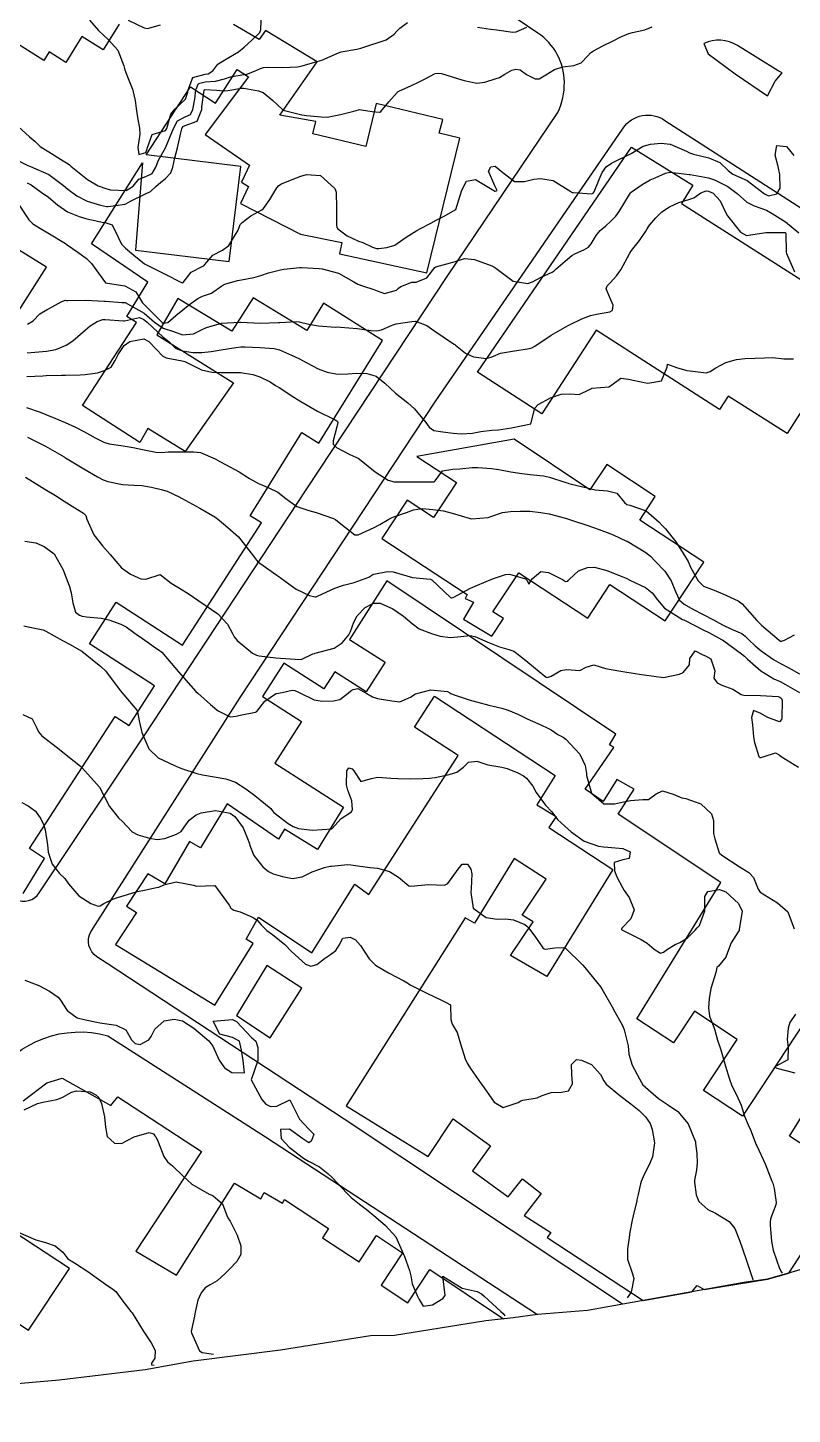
# Model space of a CAD drawing. Header units: metres. Extents: x 307586 to 320046, y 7427249 to 7434250.
# Drawn here: x 309828.4 to 309907.2, y 7432335.6 to 7432478.6 of the extents above; entities that cross this region are included whole.
import ezdxf

# ---------------------------------------------------------------- set-up
doc = ezdxf.new("R2010")
doc.units = ezdxf.units.M
doc.header["$MEASUREMENT"] = 0
for name, color, linetype in [('Area', 45, 'Continuous'), ('Curvas de Nivel 1m', 11, 'Continuous'), ('Curvas de Nivel 5m', 15, 'Continuous'), ('Edificações', 30, 'Continuous'), ('Vias Primárias', 230, 'Continuous')]:
    doc.layers.add(name, color=color, linetype=linetype)

msp = doc.modelspace()

# ---------------------------------------------------------------- linework, layer by layer
at = {"layer": 'Area'}
msp.add_polyline3d([(309983.39, 7432362.9, 720.16), (309976.27, 7432361.89, 729.3), (309973.04, 7432361.04, 722.2), (309970.73, 7432360.78, 721.8), (309963.47, 7432359.59, 722.79), (309958.38, 7432358.99, 723.1), (309950.76, 7432357.7, 723.37), (309942.55, 7432356.21, 724.09), (309933.58, 7432354.17, 730.7), (309931.32, 7432354.01, 732.21), (309910.61, 7432351.27, 735.39), (309904.65, 7432349.58, 735.03), (309902.21, 7432349.22, 735.09), (309886.07, 7432346.35, 740.99), (309880.94, 7432345.92, 732.52), (309878.42, 7432345.59, 732.55), (309875.6, 7432345.26, 732.89), (309866.2, 7432343.75, 737.55), (309863.71, 7432343.71, 736.63), (309854.44, 7432342.23, 738.04), (309845.43, 7432341.12, 738.32), (309840.48, 7432340.23, 741.42), (309831.64, 7432339.16, 735.47), (309824.13, 7432338.49, 739.98)], dxfattribs=at)
at = {"layer": 'Curvas de Nivel 1m', "flags": 128}
for points, elevation in [([(309827.41, 7432468.41), (309828.59, 7432467.37), (309829.11, 7432466.91), (309829.68, 7432466.38), (309830.23, 7432466.03), (309830.58, 7432465.83), (309832.03, 7432464.9), (309832.57, 7432464.57), (309832.7, 7432464.48), (309832.84, 7432464.35), (309834.54, 7432462.96), (309835.65, 7432462.31), (309836.53, 7432462.01), (309836.91, 7432461.91), (309838.53, 7432461.84), (309839.25, 7432462.27), (309839.83, 7432462.98), (309840.55, 7432463.27), (309841.21, 7432463.58), (309841.61, 7432464.24), (309841.87, 7432464.94), (309842.58, 7432466.23), (309843.41, 7432468.22), (309843.82, 7432469.01), (309844.62, 7432469.42), (309845.17, 7432469.65), (309845.41, 7432470.19), (309845.6, 7432471.23), (309845.72, 7432472.19), (309845.99, 7432472.86), (309846.67, 7432473.04), (309847.74, 7432473.1), (309848.67, 7432473.35), (309849.3, 7432473.53), (309850.68, 7432473.77), (309850.97, 7432473.83), (309851.76, 7432474.12), (309852.38, 7432474.42), (309852.69, 7432474.51), (309853.13, 7432474.55), (309854.69, 7432474.5), (309856.18, 7432474.57), (309856.69, 7432474.69), (309857.74, 7432475), (309858.7, 7432475.27), (309860.43, 7432476.01), (309860.7, 7432476.11), (309862.31, 7432476.39), (309862.71, 7432476.49), (309863.53, 7432476.79), (309864.71, 7432477.14), (309865.32, 7432477.35), (309866.17, 7432477.95), (309866.43, 7432478.24), (309866.73, 7432478.56), (309867.53, 7432479.14)], 719), ([(309834.74, 7432479.38), (309835.68, 7432478.31), (309836.71, 7432477.36), (309837.66, 7432476.29), (309838.3, 7432474.67), (309838.4, 7432474.28), (309838.67, 7432473.53), (309839.18, 7432472.27), (309839.47, 7432471.09), (309839.57, 7432470.27), (309839.75, 7432469.13), (309839.92, 7432468.26), (309839.96, 7432467.62), (309839.75, 7432466.26), (309839.84, 7432465.53), (309840.58, 7432465.73), (309840.71, 7432466.12), (309840.73, 7432466.25), (309841.23, 7432467.61), (309842.6, 7432468), (309842.74, 7432468.23), (309843.14, 7432469.71), (309843.55, 7432470.22), (309844.64, 7432471.26), (309844.88, 7432471.97), (309844.91, 7432472.2), (309845.39, 7432473.48), (309846.68, 7432473.83), (309846.99, 7432473.86), (309847.48, 7432474.17), (309848, 7432474.86), (309848.69, 7432475.3), (309850.13, 7432476.14), (309850.71, 7432476.62), (309851.5, 7432477.33), (309852.3, 7432478.11), (309852.41, 7432478.43), (309852.47, 7432480.11)], 718), ([(309838.74, 7432479.4), (309840.38, 7432478.61), (309840.73, 7432478.54), (309842.06, 7432478.91)], 717), ([(309874.74, 7432478.67), (309876.09, 7432478.47), (309876.73, 7432478.38), (309878.38, 7432478.15), (309878.73, 7432478.18), (309879.84, 7432478.68)], 719), ([(309828.32, 7432462.62), (309828.53, 7432462.51), (309828.74, 7432462.4), (309829.79, 7432461.65), (309830.52, 7432461.14), (309831.47, 7432460.36), (309832.5, 7432459.61), (309833.7, 7432459.13), (309834.49, 7432458.9), (309836.25, 7432458.54), (309836.49, 7432458.5), (309837.11, 7432458.29), (309837.72, 7432457.03), (309838.07, 7432456.28), (309838.46, 7432455.87), (309839.34, 7432455.15), (309840.44, 7432454.25), (309842.43, 7432453.26), (309844.31, 7432452.31), (309844.42, 7432452.34), (309845.23, 7432453.4), (309846.44, 7432454.01), (309846.55, 7432454.07), (309846.65, 7432454.18), (309847.47, 7432455.15), (309848.46, 7432455.69), (309849.12, 7432456.15), (309850.07, 7432457.73), (309850.21, 7432458.13), (309850.29, 7432458.32), (309850.49, 7432458.51), (309851.4, 7432459.22), (309852.51, 7432459.83), (309852.67, 7432459.95), (309852.79, 7432460.11), (309853.34, 7432460.91), (309854.07, 7432462.09), (309854.28, 7432462.34), (309854.54, 7432462.51), (309855.64, 7432462.97), (309856.55, 7432463.31), (309857.12, 7432463.49), (309858.55, 7432463.38), (309860.04, 7432462.02), (309860.17, 7432461.66), (309860.21, 7432460.01), (309860.21, 7432458.29), (309860.25, 7432458.01), (309860.35, 7432457.88), (309860.48, 7432457.76), (309861.32, 7432457.16), (309862.47, 7432456.61), (309862.93, 7432456.45), (309863.92, 7432455.97), (309864.35, 7432455.85), (309864.46, 7432455.84), (309864.57, 7432455.85), (309865.39, 7432455.95), (309866.21, 7432456.2), (309866.47, 7432456.37), (309867.41, 7432457), (309868.48, 7432457.7), (309868.87, 7432457.91), (309869.93, 7432458.46), (309870.5, 7432458.76), (309871.23, 7432459.16), (309872.51, 7432459.87), (309873.12, 7432461.86), (309873.62, 7432462.78), (309874.55, 7432462.97), (309876.43, 7432461.82), (309876.53, 7432461.77), (309876.58, 7432461.77), (309876.76, 7432461.82), (309876.54, 7432462.31), (309875.88, 7432463.83), (309876.11, 7432464.28), (309876.57, 7432464.34), (309877.18, 7432463.81), (309878.55, 7432462.77), (309879.58, 7432462.75), (309880.55, 7432463.01), (309881.23, 7432463.08), (309882.55, 7432462.86), (309884.36, 7432461.72), (309884.45, 7432461.64), (309884.53, 7432461.61), (309884.64, 7432461.61), (309886.53, 7432461.47), (309886.68, 7432461.55), (309886.76, 7432461.7), (309887.27, 7432462.97), (309887.59, 7432463.69), (309887.99, 7432464.27), (309888.57, 7432464.63), (309890.58, 7432465.65), (309891.82, 7432466.41), (309892.59, 7432466.62), (309893.68, 7432466.7), (309894.59, 7432466.59), (309896.3, 7432465.87), (309896.58, 7432465.72), (309897.01, 7432465.58), (309898.58, 7432465.19), (309899.73, 7432464.7), (309900.57, 7432463.89), (309901.07, 7432463.52), (309902.55, 7432462.87), (309904.32, 7432461.48), (309904.46, 7432461.41), (309904.53, 7432461.38), (309904.74, 7432461.27), (309905.58, 7432461.47), (309905.95, 7432462.05), (309905.92, 7432463.47), (309905.74, 7432464.3), (309905.44, 7432465.47), (309905.61, 7432466.45), (309906.59, 7432466.38), (309907.34, 7432465.45)], 721), ([(309827.43, 7432460.41), (309828.49, 7432458.8), (309828.92, 7432458.39), (309829.89, 7432457.79), (309830.47, 7432457.47), (309832.3, 7432456.35), (309832.46, 7432456.24), (309833.57, 7432455.45), (309834.45, 7432454.82), (309834.97, 7432454.31), (309836.41, 7432452.3), (309838.41, 7432452), (309839.52, 7432451.38), (309840.23, 7432450.25), (309840.39, 7432450.07), (309842.23, 7432448.23), (309842.36, 7432448.16), (309842.83, 7432448.22), (309843.65, 7432448.94), (309844.38, 7432449.51), (309844.76, 7432449.83), (309845.19, 7432450.19), (309845.91, 7432450.68), (309846.4, 7432450.92), (309847.32, 7432451.25), (309848.41, 7432451.99), (309848.71, 7432452.16), (309850.02, 7432452.53), (309850.42, 7432452.61), (309851.7, 7432452.84), (309852.43, 7432453.06), (309853.21, 7432453.32), (309854.44, 7432453.66), (309854.79, 7432453.73), (309856.44, 7432453.88), (309856.62, 7432453.88), (309858.44, 7432453.78), (309858.73, 7432453.75), (309860.43, 7432453.29), (309862.01, 7432452.4), (309862.42, 7432452.16), (309862.9, 7432451.98), (309864.07, 7432451.63), (309864.41, 7432451.49), (309865.16, 7432451.2), (309866.41, 7432451.56), (309866.61, 7432451.74), (309866.83, 7432451.94), (309867.97, 7432452.37), (309868.42, 7432452.38), (309869.52, 7432452.81), (309870.35, 7432453.89), (309870.44, 7432453.96), (309871.97, 7432454.36), (309872.45, 7432454.51), (309873.39, 7432454.8), (309874.45, 7432454.72), (309876.21, 7432454.06), (309876.44, 7432453.96), (309876.65, 7432453.82), (309878.42, 7432452.46), (309879.95, 7432452.24), (309880.42, 7432452.41), (309881.3, 7432452.89), (309882.44, 7432453.42), (309882.64, 7432453.55), (309882.85, 7432453.74), (309884.46, 7432455.11), (309884.83, 7432455.34), (309885.7, 7432455.71), (309886.19, 7432455.98), (309886.47, 7432456.33), (309886.97, 7432457.2), (309887.4, 7432457.69), (309887.98, 7432458.19), (309888.5, 7432458.65), (309888.99, 7432459.18), (309889.35, 7432459.67), (309890.53, 7432461.58), (309890.56, 7432461.62), (309890.59, 7432461.65), (309891.72, 7432462.46), (309892.55, 7432462.91), (309893.04, 7432463.14), (309894.11, 7432463.61), (309894.56, 7432463.71), (309895.74, 7432463.59), (309896.56, 7432463.48), (309896.67, 7432463.47), (309898.56, 7432463.12), (309899.18, 7432462.92), (309900.54, 7432462.25), (309901.51, 7432461.52), (309902.52, 7432460.63), (309903.26, 7432460.24), (309904.52, 7432459.79), (309905.12, 7432459.47), (309906.5, 7432458.58), (309907.86, 7432457.45)], 722), ([(309828.36, 7432448.03), (309828.94, 7432448.39), (309829.65, 7432449.1), (309830.38, 7432449.56), (309830.91, 7432449.84), (309831.84, 7432450.36), (309832.24, 7432450.51), (309832.39, 7432450.49), (309832.53, 7432450.48), (309834.39, 7432450.51), (309836.27, 7432450.42), (309836.39, 7432450.41), (309838.1, 7432450.28), (309838.39, 7432450.27), (309838.42, 7432450.26), (309840.38, 7432449.17), (309841.47, 7432448.24), (309842.36, 7432447.63), (309843.41, 7432447.27), (309844.35, 7432446.94), (309845.49, 7432447.05), (309846.36, 7432447.5), (309846.83, 7432447.71), (309848.36, 7432448.16), (309850.25, 7432448.25), (309850.36, 7432448.25), (309852.33, 7432448.15), (309852.36, 7432448.14), (309854.23, 7432448.22), (309854.37, 7432448.23), (309856.11, 7432448.32), (309856.37, 7432448.29), (309857.36, 7432448.05), (309858.36, 7432447.87), (309860.1, 7432447.75), (309860.36, 7432447.76), (309860.62, 7432447.75), (309862.36, 7432447.58), (309863.78, 7432447.39), (309864.36, 7432447.36), (309864.85, 7432447.47), (309865.95, 7432447.94), (309866.26, 7432448.04), (309866.36, 7432448.06), (309867.98, 7432448.31), (309868.37, 7432448.34), (309869.52, 7432447.9), (309870.02, 7432447.55), (309870.36, 7432447.31), (309872.06, 7432446.15), (309872.34, 7432445.98), (309872.41, 7432445.93), (309872.48, 7432445.87), (309873.52, 7432445.04), (309874.33, 7432444.67), (309875.66, 7432444.5), (309876.33, 7432444.7), (309877.11, 7432445.04), (309878.34, 7432445.25), (309880.1, 7432445.54), (309880.34, 7432445.61), (309880.65, 7432445.77), (309882.35, 7432446.9), (309883.78, 7432447.73), (309884.16, 7432447.93), (309884.37, 7432448.04), (309885.49, 7432448.6), (309886.38, 7432448.93), (309887, 7432449.08), (309888.39, 7432449.3), (309888.61, 7432449.46), (309888.7, 7432449.68), (309888.73, 7432450.01), (309888.4, 7432450.78), (309888.01, 7432451.68), (309888.1, 7432452), (309888.42, 7432452.32), (309889.08, 7432453.02), (309889.53, 7432453.66), (309890.46, 7432455.36), (309890.56, 7432455.55), (309890.62, 7432455.65), (309891.43, 7432456.68), (309892.08, 7432457.63), (309892.24, 7432457.88), (309892.49, 7432458.24), (309893.11, 7432459.01), (309893.73, 7432459.61), (309894.52, 7432460.15), (309895.51, 7432460.6), (309896.53, 7432460.89), (309897.03, 7432461.08), (309897.78, 7432461.57), (309898.32, 7432461.78), (309898.54, 7432461.77), (309899.04, 7432461.55), (309899.76, 7432460.77), (309900.34, 7432459.53), (309900.51, 7432459.2), (309901.84, 7432457.52), (309902.48, 7432457.19), (309904.48, 7432457.48), (309906.46, 7432457.48), (309906.48, 7432457.47), (309906.51, 7432457.44), (309906.57, 7432455.46), (309906.59, 7432455.33), (309907.41, 7432453.45)], 723), ([(309828.33, 7432445.07), (309829.12, 7432445.17), (309830.33, 7432445.25), (309831.28, 7432445.42), (309832.34, 7432445.87), (309833.05, 7432446.34), (309834.35, 7432447.46), (309834.82, 7432447.86), (309835.54, 7432448.31), (309836.14, 7432448.53), (309836.37, 7432448.54), (309838.27, 7432448.38), (309838.36, 7432448.39), (309839.91, 7432448.72), (309840.37, 7432448.53), (309840.71, 7432448.25), (309842.35, 7432446.71), (309842.63, 7432446.51), (309842.97, 7432446.22), (309843.66, 7432445.54), (309844.33, 7432445.28), (309845.39, 7432445.13), (309846.33, 7432445.13), (309847.29, 7432445.21), (309848.34, 7432445.38), (309849.83, 7432445.63), (309850.34, 7432445.7), (309850.75, 7432445.71), (309852.34, 7432445.65), (309853.79, 7432445.54), (309854.34, 7432445.4), (309855.56, 7432444.84), (309856.33, 7432444.49), (309857.14, 7432444.05), (309858.31, 7432443.43), (309859.25, 7432443.08), (309860.31, 7432442.9), (309861.38, 7432442.93), (309862.31, 7432443), (309863.33, 7432442.95), (309864.3, 7432442.68), (309865.21, 7432441.95), (309866.28, 7432440.93), (309867.56, 7432439.93), (309868.26, 7432439.3), (309869.42, 7432437.9), (309869.77, 7432437.43), (309870.23, 7432437.09), (309871.18, 7432436.93), (309872.23, 7432436.81), (309873.1, 7432436.73), (309874.23, 7432436.79), (309875.09, 7432436.98), (309876.24, 7432437.1), (309876.9, 7432437.15), (309878.24, 7432437.37), (309880.24, 7432437.77), (309880.66, 7432439.37), (309881.01, 7432439.76), (309882.28, 7432440.43), (309883.37, 7432440.82), (309884.28, 7432440.86), (309885.22, 7432440.78), (309886.29, 7432441.32), (309886.56, 7432441.43), (309888.29, 7432441.58), (309888.46, 7432441.68), (309889.51, 7432442.46), (309890.3, 7432442.38), (309891.91, 7432442.02), (309892.3, 7432441.95), (309893.72, 7432442.19), (309894.29, 7432443.6), (309894.33, 7432443.93), (309895.26, 7432443.59), (309896.32, 7432443.28), (309896.66, 7432443.24), (309898.32, 7432443.03), (309898.72, 7432443.15), (309899.31, 7432443.55), (309900.33, 7432444.1), (309901.45, 7432444.4), (309902.33, 7432444.51), (309903.36, 7432444.52), (309904.33, 7432444.58), (309905.2, 7432444.6), (309906.33, 7432444.47), (309907.32, 7432444.46)], 724), ([(309828.26, 7432439.45), (309829.67, 7432438.96), (309830.25, 7432438.73), (309831.18, 7432438.36), (309832.24, 7432437.92), (309833.32, 7432437.42), (309834.23, 7432436.94), (309835.35, 7432436.31), (309836.22, 7432435.87), (309836.79, 7432435.72), (309838.22, 7432435.5), (309839.27, 7432435.32), (309840.21, 7432435.13), (309841.61, 7432434.84), (309842.21, 7432434.81), (309842.88, 7432434.89), (309844.21, 7432434.88), (309845.52, 7432434.88), (309846.21, 7432434.82), (309847.7, 7432434.17), (309848.2, 7432433.88), (309848.79, 7432433.56), (309850.18, 7432432.81), (309851.24, 7432432.12), (309852.17, 7432431.61), (309853.25, 7432431.18), (309854.16, 7432430.73), (309854.99, 7432430.07), (309856.14, 7432429.24), (309857.35, 7432428.83), (309858.13, 7432428.64), (309859.89, 7432428.01), (309860.05, 7432427.94), (309860.12, 7432427.89), (309860.67, 7432427.45), (309862.11, 7432426.31), (309862.44, 7432426.32), (309864.11, 7432427.08), (309864.69, 7432427.38), (309865.61, 7432427.95), (309865.95, 7432428.12), (309866.13, 7432428.18), (309867.44, 7432428.62), (309868.14, 7432428.91), (309869.03, 7432429.02), (309870.14, 7432428.94), (309871.23, 7432428.79), (309872.13, 7432428.56), (309873.98, 7432427.99), (309874.12, 7432427.96), (309875.84, 7432428.11), (309876.13, 7432428.2), (309877.33, 7432428.61), (309878.14, 7432428.71), (309879.15, 7432428.77), (309880.14, 7432428.75), (309881.26, 7432428.63), (309882.13, 7432428.49), (309883.81, 7432428.05), (309884.13, 7432427.95), (309884.83, 7432427.71), (309885.8, 7432427.38), (309886.12, 7432427.27), (309887.3, 7432426.87), (309888.11, 7432426.57), (309888.74, 7432426.31), (309890.1, 7432425.68), (309890.18, 7432425.65), (309892.09, 7432424.51), (309892.57, 7432424.11), (309893.07, 7432423.62), (309894.07, 7432422.59), (309894.72, 7432421.59), (309895.15, 7432420.48), (309895.58, 7432419.58), (309896.03, 7432419.17), (309896.94, 7432418.65), (309898.01, 7432418.12), (309899.07, 7432417.54), (309899.68, 7432417.22), (309900, 7432417.05), (309900.93, 7432416.58), (309901.99, 7432416.13), (309902.35, 7432415.87), (309902.71, 7432415.5), (309903.36, 7432414.88), (309903.97, 7432414.37), (309905.26, 7432413.47), (309905.96, 7432413.05), (309906.77, 7432412.64), (309907.94, 7432412)], 726), ([(309828.37, 7432436.4), (309829.62, 7432435.78), (309830.21, 7432435.47), (309832.13, 7432434.35), (309832.2, 7432434.31), (309832.29, 7432434.26), (309834.19, 7432433.13), (309835.57, 7432432.31), (309836.17, 7432431.99), (309836.63, 7432431.83), (309838.17, 7432431.52), (309839.34, 7432431.44), (309840.16, 7432431.41), (309841.16, 7432431.24), (309842.16, 7432431), (309842.75, 7432430.82), (309844.07, 7432430.2), (309844.15, 7432430.15), (309844.25, 7432430.1), (309846.14, 7432429.08), (309847.68, 7432428.16), (309848.12, 7432427.84), (309849.03, 7432427.06), (309850.1, 7432426.13), (309851.65, 7432424.11), (309852.07, 7432423.57), (309853.73, 7432422.41), (309854.05, 7432422.17), (309854.16, 7432422.08), (309856.04, 7432420.71), (309857.44, 7432420.05), (309858.03, 7432419.92), (309858.13, 7432419.94), (309858.31, 7432420.04), (309860.04, 7432420.83), (309860.92, 7432421.12), (309862.05, 7432421.4), (309863.53, 7432421.97), (309863.85, 7432422.17), (309864.06, 7432422.27), (309865.46, 7432422.55), (309866.06, 7432422.52), (309868.05, 7432421.92), (309869.91, 7432421.75), (309870.05, 7432421.69), (309871.98, 7432419.87), (309872.03, 7432419.84), (309872.08, 7432419.82), (309872.24, 7432419.87), (309874.04, 7432420.81), (309874.75, 7432421.13), (309876.05, 7432421.68), (309876.15, 7432421.72), (309876.4, 7432421.82), (309877.63, 7432422.23), (309878.06, 7432422.26), (309879.71, 7432421.78), (309879.88, 7432421.6), (309880.05, 7432421.24), (309880.39, 7432421.77), (309881.27, 7432422.55), (309882.06, 7432422.45), (309883.51, 7432421.73), (309883.83, 7432421.5), (309884.05, 7432421.54), (309884.13, 7432421.64), (309884.19, 7432421.72), (309885.17, 7432422.61), (309886.07, 7432422.95), (309886.8, 7432422.97), (309888.07, 7432422.65), (309889.73, 7432421.98), (309890.06, 7432421.84), (309890.46, 7432421.65), (309892.05, 7432420.9), (309892.76, 7432420.34), (309893.3, 7432419.61), (309894.02, 7432418.76), (309895.89, 7432417.58), (309896, 7432417.54), (309896.07, 7432417.51), (309897.99, 7432416.54), (309898.64, 7432416.2), (309899.9, 7432415.53), (309899.95, 7432415.5), (309899.98, 7432415.48), (309900.12, 7432415.39), (309901.97, 7432414.04), (309902.26, 7432413.8), (309902.57, 7432413.5), (309903.94, 7432412.28), (309905.3, 7432411.47), (309905.93, 7432411.18), (309906.48, 7432410.9), (309907.92, 7432410.05)], 727), ([(309828.17, 7432432.27), (309829.32, 7432431.54), (309830.16, 7432431.02), (309831.24, 7432430.36), (309832.14, 7432429.8), (309833.53, 7432428.93), (309834.13, 7432428.56), (309834.38, 7432428.32), (309834.49, 7432427.94), (309835.22, 7432426.31), (309836.09, 7432425.18), (309836.87, 7432424.29), (309838.06, 7432422.9), (309838.97, 7432422.27), (309839.73, 7432421.93), (309840.05, 7432421.78), (309840.55, 7432421.75), (309842.05, 7432422.23), (309843.17, 7432421.34), (309844.04, 7432420.81), (309845.02, 7432420.19), (309846.02, 7432419.5), (309848, 7432418.16), (309848.97, 7432417.12), (309849.48, 7432416.14), (309849.65, 7432415.81), (309849.98, 7432415.44), (309851.56, 7432414.11), (309851.96, 7432413.9), (309852.23, 7432413.84), (309853.96, 7432413.62), (309854.44, 7432413.59), (309855.95, 7432413.51), (309856.56, 7432413.45), (309857.77, 7432414.04), (309857.92, 7432414.09), (309857.96, 7432414.1), (309858.03, 7432414.11), (309859.97, 7432414.63), (309860.81, 7432415.17), (309861.47, 7432416), (309861.64, 7432416.34), (309862, 7432417.32), (309862.35, 7432417.98), (309863.16, 7432418.83), (309864.02, 7432419.29), (309864.71, 7432419.27), (309866.01, 7432418.7), (309867.13, 7432417.93), (309868, 7432417.16), (309868.72, 7432416.64), (309869.99, 7432416.14), (309870.89, 7432415.88), (309871.98, 7432415.74), (309873.04, 7432415.85), (309873.98, 7432415.95), (309874.46, 7432415.84), (309875.98, 7432415.17), (309877.01, 7432414.77), (309877.97, 7432414.51), (309878.49, 7432414.31), (309879.22, 7432413.78), (309879.95, 7432413.19), (309881.69, 7432411.75), (309881.82, 7432411.64), (309881.93, 7432411.62), (309882.33, 7432411.74), (309883.33, 7432412.34), (309883.94, 7432412.42), (309885.3, 7432412.34), (309885.95, 7432412.66), (309886.75, 7432412.9), (309887.95, 7432412.54), (309889.32, 7432412.29), (309889.94, 7432412.21), (309891.64, 7432411.93), (309891.94, 7432411.88), (309893.93, 7432411.6), (309895.57, 7432411.95), (309895.94, 7432412.12), (309896.61, 7432412.92), (309896.63, 7432413.57), (309897.18, 7432414.36), (309897.97, 7432413.96), (309898.23, 7432413.83), (309898.78, 7432413.55), (309899.21, 7432412.28), (309899.11, 7432411.54), (309899.46, 7432411.07), (309899.93, 7432410.81), (309901.05, 7432410.39), (309901.92, 7432409.84), (309902.19, 7432409.78), (309903.92, 7432409.76), (309905.74, 7432409.64), (309905.91, 7432409.58), (309906.07, 7432409.46), (309906.14, 7432409.23), (309906.11, 7432407.46), (309906.07, 7432407.27), (309905.88, 7432407.05), (309904.67, 7432407.47), (309903.89, 7432407.93), (309903.19, 7432408.19), (309903, 7432407.49), (309903.1, 7432406.72), (309903.19, 7432405.49), (309903.29, 7432404.92), (309903.74, 7432403.48), (309903.84, 7432403.37), (309903.95, 7432403.37), (309904.28, 7432403.48), (309905.47, 7432403.84), (309905.84, 7432403.63), (309906.06, 7432403.46), (309907.83, 7432402.36)], 728), ([(309828.1, 7432425.68), (309829.21, 7432425.5), (309830.09, 7432425.1), (309831.13, 7432424.36), (309832.06, 7432422.72), (309832.19, 7432422.35), (309832.68, 7432420.98), (309832.87, 7432420.34), (309833.05, 7432419.3), (309833.33, 7432418.33), (309833.71, 7432418.03), (309834, 7432417.93), (309834.46, 7432417.85), (309836, 7432417.71), (309836.74, 7432417.55), (309837.99, 7432417.12), (309838.54, 7432416.82), (309839.34, 7432416.26), (309839.72, 7432415.99), (309839.98, 7432415.81), (309841.43, 7432414.77), (309841.96, 7432414.41), (309842.07, 7432414.34), (309842.2, 7432414.23), (309843.93, 7432412.2), (309845.71, 7432410.18), (309845.91, 7432409.98), (309847.23, 7432408.83), (309847.88, 7432408.27), (309848.02, 7432408.16), (309849.27, 7432407.54), (309849.88, 7432407.63), (309850.27, 7432407.73), (309851.88, 7432408.02), (309851.99, 7432408.11), (309852.82, 7432409.17), (309853.91, 7432409.91), (309854.04, 7432409.95), (309854.6, 7432410.07), (309855.66, 7432410.31), (309855.92, 7432410.28), (309856.37, 7432410.06), (309857.9, 7432409.31), (309858.75, 7432409.17), (309859.9, 7432409.21), (309860.57, 7432409.33), (309861.41, 7432410), (309861.68, 7432410.23), (309861.92, 7432410.36), (309862.42, 7432410.49), (309863.35, 7432409.97), (309863.91, 7432409.6), (309864.43, 7432409.43), (309865.9, 7432409.21), (309866.73, 7432409.11), (309867.91, 7432409.6), (309868.08, 7432409.74), (309868.36, 7432409.91), (309869.92, 7432410.35), (309871.64, 7432410.15), (309871.91, 7432410.02), (309872.01, 7432409.97), (309872.25, 7432409.86), (309873.9, 7432409.31), (309874.63, 7432409.11), (309875.9, 7432408.77), (309877.24, 7432408.45), (309877.89, 7432408.25), (309878.98, 7432407.78), (309879.59, 7432407.49), (309879.88, 7432407.35), (309880.98, 7432406.86), (309881.87, 7432406.47), (309882.33, 7432406.21), (309883.03, 7432405.73), (309883.57, 7432405.44), (309883.86, 7432405.25), (309885.31, 7432403.71), (309885.83, 7432402.53), (309885.97, 7432401.7), (309885.99, 7432401.52), (309886.5, 7432399.69), (309887.78, 7432398.57), (309888.86, 7432398.58), (309889.78, 7432398.8), (309890.51, 7432398.92), (309891.78, 7432399.03), (309892.38, 7432399.03), (309893.15, 7432399.61), (309893.8, 7432399.93), (309894.92, 7432399.59), (309895.79, 7432399.21), (309896.23, 7432399.13), (309897.78, 7432398.59), (309898.88, 7432397.54), (309899.07, 7432396.85), (309899.06, 7432395.54), (309899.19, 7432394.99), (309899.66, 7432393.53), (309899.72, 7432393.45), (309900.03, 7432393.22), (309901.7, 7432392.11), (309902.72, 7432391.49), (309903.2, 7432391), (309903.68, 7432389.79), (309903.87, 7432389.48), (309905.66, 7432388.36), (309906.72, 7432387.45), (309907.38, 7432385.69)], 729), ([(309827.88, 7432407.79), (309828.84, 7432407.36), (309829.33, 7432406.38), (309829.49, 7432406), (309829.86, 7432405.61), (309831.46, 7432404.35), (309831.84, 7432404.06), (309833.16, 7432402.99), (309833.82, 7432402.46), (309833.97, 7432402.32), (309835.79, 7432400.3), (309836.83, 7432398.29), (309837.75, 7432397.13), (309838.18, 7432396.71), (309838.59, 7432396.27), (309839.17, 7432395.69), (309839.73, 7432395.38), (309840.94, 7432395.03), (309841.73, 7432394.89), (309842.53, 7432395.02), (309843.74, 7432395.44), (309844.21, 7432395.72), (309844.51, 7432396.19), (309845.03, 7432396.91), (309845.76, 7432397.45), (309846.27, 7432397.66), (309847.76, 7432397.9), (309849.24, 7432397.62), (309849.75, 7432397.27), (309850.58, 7432396.12), (309851.17, 7432394.67), (309851.35, 7432394.11), (309851.71, 7432393.27), (309852.61, 7432392.1), (309853.22, 7432391.61), (309853.69, 7432391.37), (309854.66, 7432391.09), (309855.68, 7432390.9), (309856.68, 7432391.05), (309857.69, 7432391.57), (309858.98, 7432392.02), (309859.57, 7432392.14), (309859.7, 7432392.16), (309861.37, 7432392.32), (309861.7, 7432392.3), (309863.65, 7432392.01), (309863.69, 7432392), (309864.43, 7432391.95), (309865.69, 7432391.62), (309866.6, 7432391.01), (309867.68, 7432390.14), (309867.86, 7432390.1), (309869.68, 7432390.25), (309871.34, 7432390.21), (309871.68, 7432390.36), (309872.77, 7432391.85), (309873.17, 7432392.37), (309873.7, 7432392.35), (309874.07, 7432391.84), (309874.15, 7432391.37), (309874.1, 7432389.84), (309874.05, 7432389.45), (309874.31, 7432387.83), (309875.63, 7432386.87), (309876.76, 7432386.68), (309877.63, 7432386.72), (309878.46, 7432386.62), (309879.63, 7432386.14), (309879.83, 7432385.98), (309880.02, 7432385.77), (309880.71, 7432384.85), (309881.48, 7432383.75), (309881.6, 7432383.64), (309881.75, 7432383.6), (309882.73, 7432383.73), (309883.6, 7432383.78), (309883.77, 7432383.72), (309885.58, 7432381.97), (309885.82, 7432381.7), (309887.02, 7432380.22), (309887.45, 7432379.68), (309887.55, 7432379.52), (309888.62, 7432377.66), (309888.94, 7432377.08), (309889.51, 7432376.05), (309889.71, 7432375.65), (309889.86, 7432375.28), (309890.27, 7432373.64), (309890.35, 7432372.76), (309890.68, 7432371.64), (309891.44, 7432370.21), (309891.65, 7432369.84), (309891.8, 7432369.62), (309893.41, 7432368.19), (309894.33, 7432367.59), (309895.4, 7432366.85), (309896.45, 7432365.57), (309897.2, 7432363.73), (309897.23, 7432363.56), (309897.35, 7432362.54), (309897.4, 7432361.56), (309897.33, 7432360.82), (309897.11, 7432359.76), (309897.1, 7432359.56), (309897.29, 7432358.25), (309897.57, 7432357.56), (309898.49, 7432356.76), (309899.27, 7432356.36), (309900.69, 7432355.52), (309901.26, 7432354.79), (309901.77, 7432353.5), (309902.06, 7432352.68), (309902.46, 7432351.5), (309903.14, 7432349.54), (309903.16, 7432349.49)], 731), ([(309827.77, 7432398.73), (309828.42, 7432398.39), (309829.19, 7432397.82), (309829.75, 7432397.02), (309830.04, 7432396.37), (309830.19, 7432395.91), (309830.43, 7432394.36), (309830.48, 7432393.59), (309830.92, 7432392.36), (309831.68, 7432391.39), (309832.23, 7432390.89), (309832.6, 7432390.34), (309833.65, 7432389.09), (309834.89, 7432388.31), (309835.64, 7432388.04), (309835.86, 7432388.08), (309836.24, 7432388.29), (309837.17, 7432388.76), (309837.65, 7432388.92), (309838.67, 7432389.25), (309839.66, 7432389.53), (309840.26, 7432389.65), (309841.67, 7432389.95), (309841.9, 7432390), (309842.43, 7432390.22), (309843.68, 7432390.55), (309845.49, 7432390.18), (309845.67, 7432390.11), (309845.76, 7432390.09), (309847.67, 7432390.16), (309849.15, 7432388.14), (309849.34, 7432387.84), (309849.64, 7432387.63), (309850.3, 7432387.46), (309851.63, 7432386.86), (309852.07, 7432386.55), (309852.46, 7432386.1), (309853.03, 7432385.51), (309853.61, 7432385.11), (309854.89, 7432384.07), (309855.59, 7432383.34), (309857.02, 7432382.05), (309857.57, 7432381.85), (309858.17, 7432382.03), (309858.97, 7432382.63), (309859.59, 7432383.05), (309860.14, 7432383.45), (309860.5, 7432384), (309860.88, 7432384.73), (309861.61, 7432384.82), (309862.18, 7432384.55), (309862.7, 7432383.97), (309863.58, 7432382.6), (309864.24, 7432381.95), (309865.57, 7432381.17), (309867.14, 7432380.34), (309867.55, 7432380.09), (309867.66, 7432380.02), (309867.82, 7432379.92), (309869.54, 7432379.05), (309871.1, 7432378.3), (309871.53, 7432378.11), (309871.95, 7432377.86), (309872.01, 7432376.36), (309872.15, 7432375.86), (309872.65, 7432375.01), (309873.01, 7432373.85), (309873.46, 7432372.29), (309873.67, 7432371.84), (309874.08, 7432371.2), (309875.07, 7432369.82), (309875.43, 7432369.3), (309876.48, 7432367.81), (309877.4, 7432367.27), (309878.93, 7432367.78), (309879.21, 7432367.97), (309879.41, 7432368.04), (309880.9, 7432368.27), (309881.41, 7432368.49), (309882.33, 7432368.82), (309883.42, 7432368.84), (309884.13, 7432369), (309884.52, 7432369.71), (309884.46, 7432370.7), (309884.45, 7432371.71), (309884.94, 7432372.23), (309885.46, 7432372.16), (309886.49, 7432371.69), (309887.44, 7432370.67), (309887.77, 7432370.01), (309888.02, 7432369.67), (309889.42, 7432368.52), (309890.54, 7432367.64), (309891.4, 7432366.97), (309892.07, 7432366.3), (309892.53, 7432365.61), (309892.76, 7432365), (309893, 7432363.61), (309892.78, 7432362.17), (309892.55, 7432361.61), (309891.82, 7432360.12), (309891.61, 7432359.63), (309891.54, 7432359.4), (309891.29, 7432358.29), (309891.18, 7432357.74), (309891.16, 7432357.63), (309890.8, 7432356.1), (309890.7, 7432355.64), (309890.46, 7432354.43), (309890.33, 7432353.64), (309890.19, 7432352.68), (309890.21, 7432351.64), (309890.72, 7432350.11), (309890.85, 7432349.63), (309890.57, 7432348.24), (309890.16, 7432347.64)], 732), ([(309828.09, 7432380.39), (309829.55, 7432379.85), (309830.62, 7432379.28), (309831.53, 7432378.66), (309831.76, 7432378.35), (309832.44, 7432377.26), (309833.5, 7432376.53), (309834.34, 7432376.31), (309835.5, 7432376.06), (309835.81, 7432375.99), (309837.5, 7432375.75), (309838.5, 7432375.27), (309839.09, 7432374.26), (309839.48, 7432373.88), (309839.98, 7432373.75), (309840.86, 7432374.24), (309841.12, 7432374.6), (309841.49, 7432375.33), (309842.44, 7432376.22), (309843.5, 7432376.38), (309844.33, 7432376.19), (309845.5, 7432375.45), (309847.07, 7432374.16), (309847.47, 7432373.61), (309848.11, 7432372.15), (309848.67, 7432371.37), (309849.44, 7432370.89), (309850.72, 7432370.84), (309850.59, 7432372.12), (309850.41, 7432373.18), (309850.22, 7432374.12), (309849.49, 7432374.5), (309848.18, 7432374.84), (309847.5, 7432376.16), (309849.5, 7432376.33), (309849.92, 7432376.13), (309851.49, 7432374.45), (309851.67, 7432374.3), (309851.89, 7432374.1), (309852.11, 7432373.46), (309852.12, 7432372.1), (309851.43, 7432370.11), (309852.51, 7432368.09), (309852.93, 7432367.62), (309853.4, 7432367.37), (309854.08, 7432367.39), (309855.4, 7432368.06), (309856.41, 7432366.05), (309857.37, 7432365.02), (309857.87, 7432364.53), (309857.7, 7432364.03), (309857.59, 7432363.8), (309857.36, 7432363.62), (309856.73, 7432364.05), (309855.37, 7432365.02), (309854.43, 7432365.01), (309854.5, 7432364.07), (309855.35, 7432363.19), (309856.8, 7432362.05), (309857.33, 7432361.75), (309858.45, 7432361.15), (309859.32, 7432360.46), (309859.79, 7432360.01), (309861.29, 7432358.45), (309861.74, 7432357.98), (309862.59, 7432357.29), (309863.27, 7432356.79), (309864.27, 7432355.95), (309865.25, 7432355.1), (309866.33, 7432353.93), (309867.21, 7432351.92), (309867.73, 7432350.45), (309867.86, 7432349.91), (309868, 7432349.09), (309868.52, 7432347.9), (309868.73, 7432347.47), (309869.15, 7432346.8), (309870.1, 7432346.93), (309871.16, 7432347.58), (309871.41, 7432347.87), (309871.19, 7432349.87), (309873.17, 7432348.64), (309874.7, 7432348.29), (309875.17, 7432348.04), (309875.43, 7432347.82), (309877.15, 7432346.24), (309877.38, 7432346.03), (309877.55, 7432345.79)], 733), ([(309907.52, 7432376.91), (309906.93, 7432376.03), (309906.76, 7432375.45), (309906.66, 7432374.28), (309906.77, 7432373.45), (309906.72, 7432372.2), (309905.45, 7432371.5), (309905.43, 7432371.49), (309905.42, 7432371.46), (309905.45, 7432371.4), (309905.6, 7432371.31), (309907.45, 7432370.85)], 729), ([(309828.03, 7432367.03), (309829.4, 7432367.68), (309829.94, 7432367.82), (309831.4, 7432368.09), (309832, 7432368.34), (309832.9, 7432368.84), (309833.41, 7432368.99), (309834.83, 7432368.89), (309835.41, 7432368.58), (309835.72, 7432368.3), (309836, 7432367.69), (309836.31, 7432366.29), (309836.42, 7432365.24), (309836.58, 7432364.29), (309837.35, 7432363.6), (309838.06, 7432363.56), (309839.36, 7432364.25), (309840.9, 7432364.7), (309841.37, 7432364.54), (309841.5, 7432364.36), (309841.58, 7432364.23), (309841.84, 7432363.74), (309842.42, 7432362.21), (309842.79, 7432361.67), (309843.32, 7432361.25), (309844.4, 7432360.19), (309845.3, 7432359.35), (309847.1, 7432358.35), (309847.28, 7432358.26), (309847.51, 7432358.16), (309848.45, 7432357.32), (309848.9, 7432356.14), (309849.03, 7432355.9), (309849.26, 7432355.55), (309849.98, 7432354.12), (309850.34, 7432353), (309850.34, 7432352.12), (309849.94, 7432351.39), (309849.2, 7432350.6), (309848.73, 7432350.14), (309847.92, 7432349.41), (309847.18, 7432348.98), (309846.67, 7432348.67), (309846.27, 7432348.17), (309845.93, 7432347.4), (309845.65, 7432346.17), (309845.57, 7432345.74), (309845.22, 7432344.18), (309845.26, 7432344.04), (309846.11, 7432342.17), (309846.38, 7432341.99), (309847.55, 7432341.84)], 734)]:
    msp.add_lwpolyline(points, dxfattribs=dict(at, elevation=elevation))
at = {"layer": 'Curvas de Nivel 5m', "flags": 128}
for points, elevation in [([(309826.57, 7432465.33), (309828.39, 7432464.4), (309828.56, 7432464.33), (309828.67, 7432464.29), (309830.55, 7432463.47), (309832.07, 7432462.35), (309832.53, 7432461.95), (309833.46, 7432461.27), (309834.52, 7432460.73), (309835.88, 7432460.31), (309836.51, 7432460.17), (309836.65, 7432460.16), (309837.46, 7432460.29), (309838.39, 7432460.41), (309838.51, 7432460.46), (309838.98, 7432460.74), (309840.53, 7432461.48), (309841.04, 7432461.73), (309841.61, 7432462.24), (309842.11, 7432462.67), (309842.55, 7432463.04), (309843.14, 7432463.64), (309843.34, 7432464.22), (309843.55, 7432465.19), (309843.83, 7432466.21), (309844.16, 7432467.76), (309844.27, 7432468.2), (309844.39, 7432468.42), (309844.61, 7432468.52), (309845.84, 7432468.96), (309846.32, 7432470.18), (309846.35, 7432470.47), (309846.58, 7432472.18), (309846.6, 7432472.24), (309846.65, 7432472.25), (309847.86, 7432472.17), (309848.65, 7432472.11), (309849.03, 7432472.15), (309850.42, 7432472.37), (309850.66, 7432472.37), (309852.16, 7432472.11), (309852.65, 7432471.93), (309853.64, 7432471.1), (309854.63, 7432470.21), (309854.86, 7432470.08), (309856.63, 7432469.63), (309857.13, 7432469.55), (309858.62, 7432469.42), (309859.25, 7432469.4), (309860.63, 7432469.66), (309860.91, 7432469.73), (309862, 7432470), (309862.48, 7432470.15), (309862.63, 7432470.17), (309862.8, 7432470.15), (309863.88, 7432469.97), (309864.63, 7432469.89), (309864.69, 7432469.9), (309864.78, 7432469.96), (309865.62, 7432470.98), (309866.47, 7432471.94), (309866.57, 7432472.02), (309866.65, 7432472.06), (309867.94, 7432472.66), (309868.67, 7432473), (309869.29, 7432473.29), (309870.39, 7432473.89), (309870.68, 7432473.93), (309871.03, 7432473.89), (309872.68, 7432473.39), (309873.36, 7432473.17), (309874.67, 7432472.9), (309875.5, 7432473.01), (309876.68, 7432473.38), (309877.01, 7432473.48), (309877.58, 7432473.81), (309878.27, 7432474.22), (309878.69, 7432474.33), (309879.16, 7432474.26), (309879.8, 7432473.78), (309880.68, 7432473.35), (309881.09, 7432473.35), (309881.79, 7432473.76), (309882.69, 7432474.31), (309883.54, 7432474.58), (309884.69, 7432474.73), (309885.42, 7432474.98), (309886.11, 7432475.71), (309886.39, 7432476.02), (309886.71, 7432476.24), (309887.68, 7432476.73), (309888.72, 7432477.26), (309889.53, 7432477.67), (309890.36, 7432478.02), (309890.73, 7432478.12), (309891.99, 7432478.38), (309892.74, 7432478.69)], 720), ([(309828.3, 7432442.66), (309829.94, 7432442.73), (309830.3, 7432442.74), (309831.87, 7432442.79), (309832.3, 7432442.79), (309833.8, 7432442.82), (309834.3, 7432442.84), (309835.58, 7432443.03), (309836.31, 7432443.25), (309837, 7432443.6), (309837.39, 7432444.29), (309837.7, 7432444.91), (309838.34, 7432445.85), (309838.92, 7432446.27), (309840.35, 7432446.52), (309840.86, 7432446.24), (309842.33, 7432444.73), (309842.66, 7432444.56), (309844.32, 7432444.27), (309844.59, 7432444.2), (309846.31, 7432443.32), (309847.38, 7432443.1), (309848.31, 7432443.05), (309849.39, 7432443.06), (309850.31, 7432443.06), (309851.58, 7432442.84), (309852.3, 7432442.62), (309853.37, 7432442.09), (309853.93, 7432441.73), (309854.29, 7432441.5), (309855.81, 7432440.53), (309856.27, 7432440.24), (309856.55, 7432440.06), (309858.26, 7432439.07), (309860.08, 7432438.18), (309860.24, 7432438.09), (309860.32, 7432438.01), (309860.36, 7432437.89), (309860.24, 7432437.44), (309859.88, 7432436.02), (309859.88, 7432435.67), (309860.22, 7432435.33), (309861.6, 7432434.6), (309862.21, 7432434.32), (309862.43, 7432434.21), (309862.77, 7432433.98), (309864.19, 7432432.83), (309865.54, 7432431.95), (309866.17, 7432431.77), (309866.34, 7432431.77), (309868.17, 7432431.79), (309870.07, 7432431.79), (309870.17, 7432431.78), (309870.27, 7432431.79), (309870.37, 7432431.89), (309871.15, 7432432.92), (309872.19, 7432433.09), (309872.94, 7432433.11), (309874.19, 7432433.25), (309874.77, 7432433.26), (309876.19, 7432433.16), (309876.95, 7432433.05), (309878.19, 7432432.82), (309879.32, 7432432.65), (309880.18, 7432432.54), (309881.55, 7432432.39), (309882.18, 7432432.26), (309883.84, 7432431.72), (309884.09, 7432431.64), (309884.17, 7432431.61), (309884.31, 7432431.58), (309886.17, 7432431.12), (309886.89, 7432430.97), (309888.16, 7432430.87), (309889.1, 7432430.6), (309889.9, 7432429.65), (309890.15, 7432429.46), (309890.43, 7432429.37), (309892.14, 7432428.79), (309893.46, 7432427.61), (309893.78, 7432427.27), (309894.12, 7432426.93), (309895.18, 7432425.59), (309896.09, 7432424.2), (309896.45, 7432423.58), (309896.75, 7432422.9), (309897.5, 7432421.57), (309898.05, 7432421.03), (309899.13, 7432420.63), (309900.04, 7432420.23), (309901.62, 7432419.51), (309902.03, 7432419.19), (309903.54, 7432417.49), (309903.76, 7432417.24), (309904, 7432417.01), (309905.84, 7432415.46), (309905.98, 7432415.37), (309906.09, 7432415.35), (309906.38, 7432415.46), (309907.41, 7432416.02)], 725), ([(309827.99, 7432416.95), (309828.45, 7432416.85), (309829.98, 7432416.52), (309830.26, 7432416.37), (309831.97, 7432415.41), (309832.69, 7432415.06), (309833.96, 7432414.32), (309835.94, 7432412.75), (309836.4, 7432412.3), (309837.91, 7432410.28), (309839.63, 7432408.25), (309839.71, 7432408.08), (309839.87, 7432407.14), (309840.07, 7432406.25), (309840.15, 7432405.95), (309840.87, 7432404.24), (309841.83, 7432403.31), (309843.51, 7432402.52), (309843.82, 7432402.4), (309844.34, 7432402.19), (309845.81, 7432401.72), (309846.4, 7432401.58), (309847.8, 7432401.32), (309848.82, 7432401.16), (309849.8, 7432400.83), (309850.88, 7432400.12), (309851.78, 7432399.43), (309853.43, 7432398.09), (309853.58, 7432397.9), (309853.76, 7432397.68), (309855.24, 7432396.57), (309855.74, 7432396.26), (309856.29, 7432396.05), (309857.74, 7432395.87), (309859.74, 7432396.01), (309860.7, 7432397.06), (309861.76, 7432397.76), (309861.87, 7432397.99), (309861.78, 7432398.89), (309861.37, 7432399.99), (309861.25, 7432400.54), (309861.27, 7432402), (309861.5, 7432402.31), (309861.82, 7432402.19), (309862.01, 7432401.99), (309862.73, 7432400.9), (309863.81, 7432401.19), (309864.44, 7432401.32), (309865.81, 7432401.24), (309866.54, 7432401.2), (309867.81, 7432401.17), (309869.1, 7432401.19), (309869.81, 7432401.23), (309870.4, 7432401.3), (309871.81, 7432401.59), (309872.6, 7432401.86), (309873.31, 7432402.36), (309873.83, 7432402.88), (309874.67, 7432402.99), (309875.82, 7432402.61), (309877.27, 7432402.36), (309877.82, 7432402.23), (309878.92, 7432401.78), (309879.5, 7432401.46), (309879.81, 7432401.22), (309880.44, 7432400.41), (309880.8, 7432399.76), (309881.77, 7432398.44), (309882.39, 7432397.74), (309883, 7432396.98), (309883.75, 7432396.28), (309884.4, 7432395.71), (309885.73, 7432394.74), (309887.2, 7432394.21), (309887.73, 7432394.14), (309888.18, 7432394.12), (309889.73, 7432393.99), (309890.48, 7432393.64), (309890.39, 7432392.96), (309889.71, 7432392.82), (309888.83, 7432392.53), (309888.87, 7432391.66), (309889.1, 7432391.07), (309889.68, 7432389.96), (309889.87, 7432389.65), (309890.38, 7432388.92), (309890.89, 7432387.64), (309890.54, 7432386.73), (309889.62, 7432385.75), (309889.59, 7432385.65), (309889.59, 7432385.62), (309889.62, 7432385.6), (309889.75, 7432385.52), (309891.61, 7432384.6), (309892.22, 7432384.23), (309892.96, 7432383.61), (309893.6, 7432383.2), (309893.93, 7432383.27), (309894.34, 7432383.59), (309895.11, 7432384.08), (309895.61, 7432384.3), (309896.4, 7432384.78), (309897.19, 7432385.56), (309897.4, 7432385.79), (309897.63, 7432386.05), (309898.18, 7432387.55), (309898.18, 7432389.04), (309898.5, 7432389.55), (309899.68, 7432389.74), (309900.34, 7432389.52), (309901.66, 7432388.32), (309902.01, 7432387.5), (309901.73, 7432385.62), (309901.7, 7432385.51), (309901.62, 7432385.39), (309900.88, 7432384.25), (309900.61, 7432383.52), (309900.35, 7432382.77), (309899.58, 7432381.84), (309899.42, 7432381.69), (309899.39, 7432381.53), (309899.34, 7432381.3), (309898.79, 7432379.54), (309898.62, 7432378.46), (309898.56, 7432377.54), (309898.66, 7432376.69), (309899.11, 7432375.54), (309899.21, 7432375.24), (309899.49, 7432374.2), (309899.71, 7432373.53), (309899.81, 7432373.2), (309900.31, 7432371.52), (309900.67, 7432370.28), (309900.95, 7432369.51), (309901.42, 7432368.64), (309901.92, 7432367.5), (309902.28, 7432366.39), (309902.65, 7432365.49), (309902.87, 7432364.98), (309903.36, 7432363.69), (309903.44, 7432363.48), (309903.53, 7432363.31), (309904.4, 7432361.47), (309905.09, 7432359.69), (309905.17, 7432359.46), (309905.31, 7432358.91), (309905.54, 7432357.46), (309905.5, 7432357.25), (309905.28, 7432356.7), (309904.95, 7432355.78), (309904.91, 7432355.47), (309904.92, 7432355.13), (309905.03, 7432353.46), (309905.23, 7432352.55), (309905.6, 7432351.46), (309905.85, 7432350.78), (309906.01, 7432350.39), (309906.14, 7432350.19)], 730), ([(309827.39, 7432354.4), (309829.23, 7432353.63), (309830.23, 7432353.36), (309831.22, 7432352.99), (309832.02, 7432352.34), (309832.54, 7432351.67), (309833.2, 7432351.24), (309834.7, 7432350.3), (309835.19, 7432349.92), (309836.41, 7432349.05), (309837.17, 7432348.54), (309837.46, 7432348.28), (309838.19, 7432347.3), (309839.02, 7432346.25), (309839.08, 7432346.18), (309839.14, 7432346.08), (309840.28, 7432344.24), (309841.1, 7432343), (309841.52, 7432342.22), (309841.5, 7432341.43), (309841.16, 7432340.92), (309841.15, 7432340.74), (309841.41, 7432340.69)], 735)]:
    msp.add_lwpolyline(points, dxfattribs=dict(at, elevation=elevation))
at = {"layer": 'Edificações'}
for points in [[(309837.83, 7432478.98), (309836.18, 7432476.32), (309833.97, 7432477.69), (309832.31, 7432475.04), (309830.6, 7432476.11), (309830.05, 7432475.23), (309825.74, 7432477.93)], [(309827.91, 7432389.32), (309830.12, 7432392.96), (309828.57, 7432393.96), (309837.39, 7432407.6), (309838.84, 7432406.67), (309841.47, 7432410.74), (309834.74, 7432415.09), (309837.51, 7432419.37), (309844.33, 7432414.96), (309852.48, 7432427.56), (309851.33, 7432428.28), (309856.65, 7432436.87), (309858.4, 7432435.78), (309864.95, 7432446.37), (309858.89, 7432450.22), (309857.17, 7432447.4), (309851.62, 7432450.77), (309849.43, 7432447.31), (309843.87, 7432450.68), (309841.69, 7432446.95), (309849.61, 7432442.01), (309844.6, 7432434.92), (309840.78, 7432437.28), (309839.96, 7432435.83), (309834.05, 7432439.65), (309839.6, 7432448.21), (309838.6, 7432448.84), (309840.78, 7432452.39), (309834.95, 7432456.32), (309840.23, 7432464.68), (309839.5, 7432455.68), (309849.14, 7432454.5), (309850.34, 7432464.29), (309840.6, 7432465.49), (309845.15, 7432472.52), (309847.75, 7432470.84), (309849.99, 7432474.29), (309851.16, 7432473.53), (309846.69, 7432467.61), (309851.24, 7432464.43), (309850.42, 7432462.68), (309851.15, 7432462.23), (309850.33, 7432460.5), (309856.52, 7432457.32), (309860.77, 7432456.45), (309860.54, 7432455.31), (309869.54, 7432453.32), (309872.93, 7432467.21), (309870.81, 7432467.73), (309871.16, 7432469.15), (309864.3, 7432470.79), (309863.24, 7432466.38), (309857.79, 7432467.68), (309858.09, 7432468.95), (309854.39, 7432469.6), (309858.23, 7432475.11), (309852.9, 7432478.32), (309852.26, 7432477.4), (309849.6, 7432478.96)], [(309912.14, 7432381.68), (309902.06, 7432366.36), (309898.05, 7432369.01), (309901.52, 7432374.29), (309897.1, 7432377.19), (309894.96, 7432373.93), (309891.17, 7432376.42), (309899.83, 7432390.47), (309889.25, 7432397.51), (309890.88, 7432400.11), (309889.1, 7432401.1), (309887.71, 7432398.83), (309885.83, 7432400.11), (309888.8, 7432404.38), (309888.34, 7432404.67), (309888.99, 7432405.77), (309865.41, 7432421.56), (309861.55, 7432415.54), (309865.22, 7432413.19), (309863.26, 7432410.14), (309860.04, 7432412.2), (309858.91, 7432410.43), (309854.78, 7432413.08), (309852.59, 7432409.66), (309856.62, 7432407.07), (309853.85, 7432402.76), (309860.93, 7432398.23), (309858.25, 7432393.88), (309854.86, 7432395.97), (309854.22, 7432394.94), (309848.94, 7432398.58), (309846.19, 7432394.06), (309845.06, 7432394.71), (309842.52, 7432390.35), (309840.78, 7432391.37), (309838.56, 7432388.03), (309839.6, 7432387.37), (309837.43, 7432384.08), (309847.68, 7432377.81), (309851.64, 7432384.19), (309850.9, 7432384.63), (309852.16, 7432386.89), (309857.68, 7432383.22), (309862.12, 7432390.29), (309863.53, 7432389.25), (309872.76, 7432403.57), (309868.24, 7432406.5), (309870.31, 7432409.7), (309882.74, 7432401.51), (309880.86, 7432398.49), (309882.84, 7432397.27), (309882.09, 7432396.14), (309888.68, 7432391.8), (309881.9, 7432380.78), (309878.13, 7432382.95), (309880.49, 7432386.43), (309879.34, 7432387.11), (309881.81, 7432390.82), (309878.51, 7432392.94), (309874.42, 7432386.27), (309873.47, 7432386.84), (309861.21, 7432367.45), (309869.66, 7432362.23), (309872.25, 7432366.09), (309876.08, 7432363.31), (309874.22, 7432360.73), (309877.92, 7432358.05), (309879.37, 7432359.92), (309881.31, 7432358.41), (309879.56, 7432356.15), (309882.31, 7432354.37), (309881.93, 7432353.88), (309891.81, 7432347.37), (309896.82, 7432348.26), (309897.38, 7432348.93), (309898.11, 7432348.49), (309904.65, 7432349.58), (309906.83, 7432350.2), (309910.48, 7432355.79)], [(309910.77, 7432361.81), (309906.91, 7432364.33), (309916.02, 7432378.97)]]:
    msp.add_lwpolyline(points, dxfattribs=at)
for points in [[(309818.4, 7432467.32), (309814.48, 7432461.29), (309809.91, 7432464.09), (309810.75, 7432465.39), (309808.79, 7432466.7), (309803.1, 7432458.77), (309812.53, 7432458.68), (309811.03, 7432456.35), (309825.77, 7432446.75), (309830.34, 7432453.93), (309823.81, 7432457.94), (309826.61, 7432462.22)], [(309915.92, 7432451.26), (309906.65, 7432436.76), (309900.57, 7432440.63), (309899.68, 7432439.23), (309886.99, 7432447.44), (309881.39, 7432438.8), (309874.76, 7432443.09), (309890.61, 7432466.29), (309896.95, 7432462.39), (309895.78, 7432460.49), (309908.16, 7432452.59), (309908.61, 7432453.27), (309913.55, 7432450.03), (309914.8, 7432451.9)], [(309888.09, 7432433.57), (309886.32, 7432430.97), (309878.52, 7432436.17), (309868.49, 7432434.4), (309872.58, 7432431.71), (309870.21, 7432428.12), (309867.5, 7432429.91), (309864.89, 7432425.94), (309873.68, 7432420.16), (309873.49, 7432419.77), (309874.32, 7432419.36), (309873.31, 7432417.62), (309876.22, 7432415.88), (309877.44, 7432417.68), (309876.34, 7432418.38), (309879.01, 7432422.39), (309886.11, 7432417.74), (309888.38, 7432421.2), (309894.09, 7432417.45), (309898.06, 7432423.49), (309891.47, 7432427.82), (309893.07, 7432430.26)], [(309853.03, 7432381.91), (309849.92, 7432376.77), (309853.39, 7432374.47), (309856.65, 7432379.56)]]:
    msp.add_lwpolyline(points, close=True, dxfattribs=at)
at = {"layer": 'Edificações', "elevation": 739.2}
for points in [[(309827.92, 7432367.96), (309830.36, 7432369.82), (309831.93, 7432370.28), (309836.97, 7432367.46), (309837.69, 7432368.38), (309846.29, 7432362.74), (309839.54, 7432352.46), (309843.73, 7432349.97), (309849.69, 7432359.46), (309852.4, 7432357.85), (309852.77, 7432358.5), (309854.66, 7432357.4), (309854.85, 7432357.77), (309859.39, 7432354.78), (309858.77, 7432353.83), (309862.55, 7432351.36), (309864.35, 7432354.07), (309867.03, 7432352.29), (309864.81, 7432348.94), (309867.57, 7432347.12), (309869.85, 7432350.56), (309877.42, 7432345.47), (309875.6, 7432345.26), (309866.2, 7432343.75), (309863.71, 7432343.71), (309854.44, 7432342.23), (309845.43, 7432341.12), (309840.48, 7432340.23), (309831.64, 7432339.16), (309824.13, 7432338.49)], [(309815.8, 7432352.66), (309828.48, 7432344.3), (309832.69, 7432350.67), (309826.8, 7432354.56)]]:
    msp.add_lwpolyline(points, dxfattribs=at)
at = {"layer": 'Vias Primárias'}
msp.add_lwpolyline([(309827.13, 7432388.72, 0.3704), (309829.58, 7432389.4), (309840.39, 7432405.6), (309857.17, 7432431.05), (309871.63, 7432452.95), (309883.02, 7432469.88, 0.114632), (309883.7, 7432472.99, 0.24521), (309880.97, 7432478.06), (309865.44, 7432488.59), (309848.65, 7432499.47), (309839.34, 7432505.53), (309830.18, 7432511.58), (309828.16, 7432513.44)], format="xyb", dxfattribs=at)
msp.add_lwpolyline([(309905.73, 7432474.18), (309901.53, 7432476.77, 0.249519), (309898.08, 7432476.99), (309898.51, 7432475.91), (309901.31, 7432473.86), (309904.65, 7432471.6), (309905.41, 7432473.11), (309906.16, 7432473.97)], format="xyb", close=True, dxfattribs=at)
for points, elevation in [([(309889.69, 7432346.99), (309860.99, 7432366.07), (309836.59, 7432382.11), (309835.52, 7432382.82, -0.394452), (309834.9, 7432385.4), (309850.3, 7432409.54), (309870.37, 7432440.03), (309889.75, 7432468.26, -0.415127), (309894.06, 7432469.05), (309910.96, 7432458.19), (309934.43, 7432441.98), (309972.4, 7432416.48, -0.264454), (309974.11, 7432413.04, -0.082184), (309973.41, 7432409.85), (309965.31, 7432397.21), (309954.66, 7432380.73), (309944.36, 7432364.39), (309938.42, 7432355.27)], 739.67), ([(309801.83, 7432335.64), (309824.86, 7432370.3, -0.326057), (309836.64, 7432374.66), (309852.89, 7432364.25), (309880.94, 7432345.92)], 739.16)]:
    msp.add_lwpolyline(points, format="xyb", dxfattribs=dict(at, elevation=elevation))

doc.saveas('drawing.dxf')
